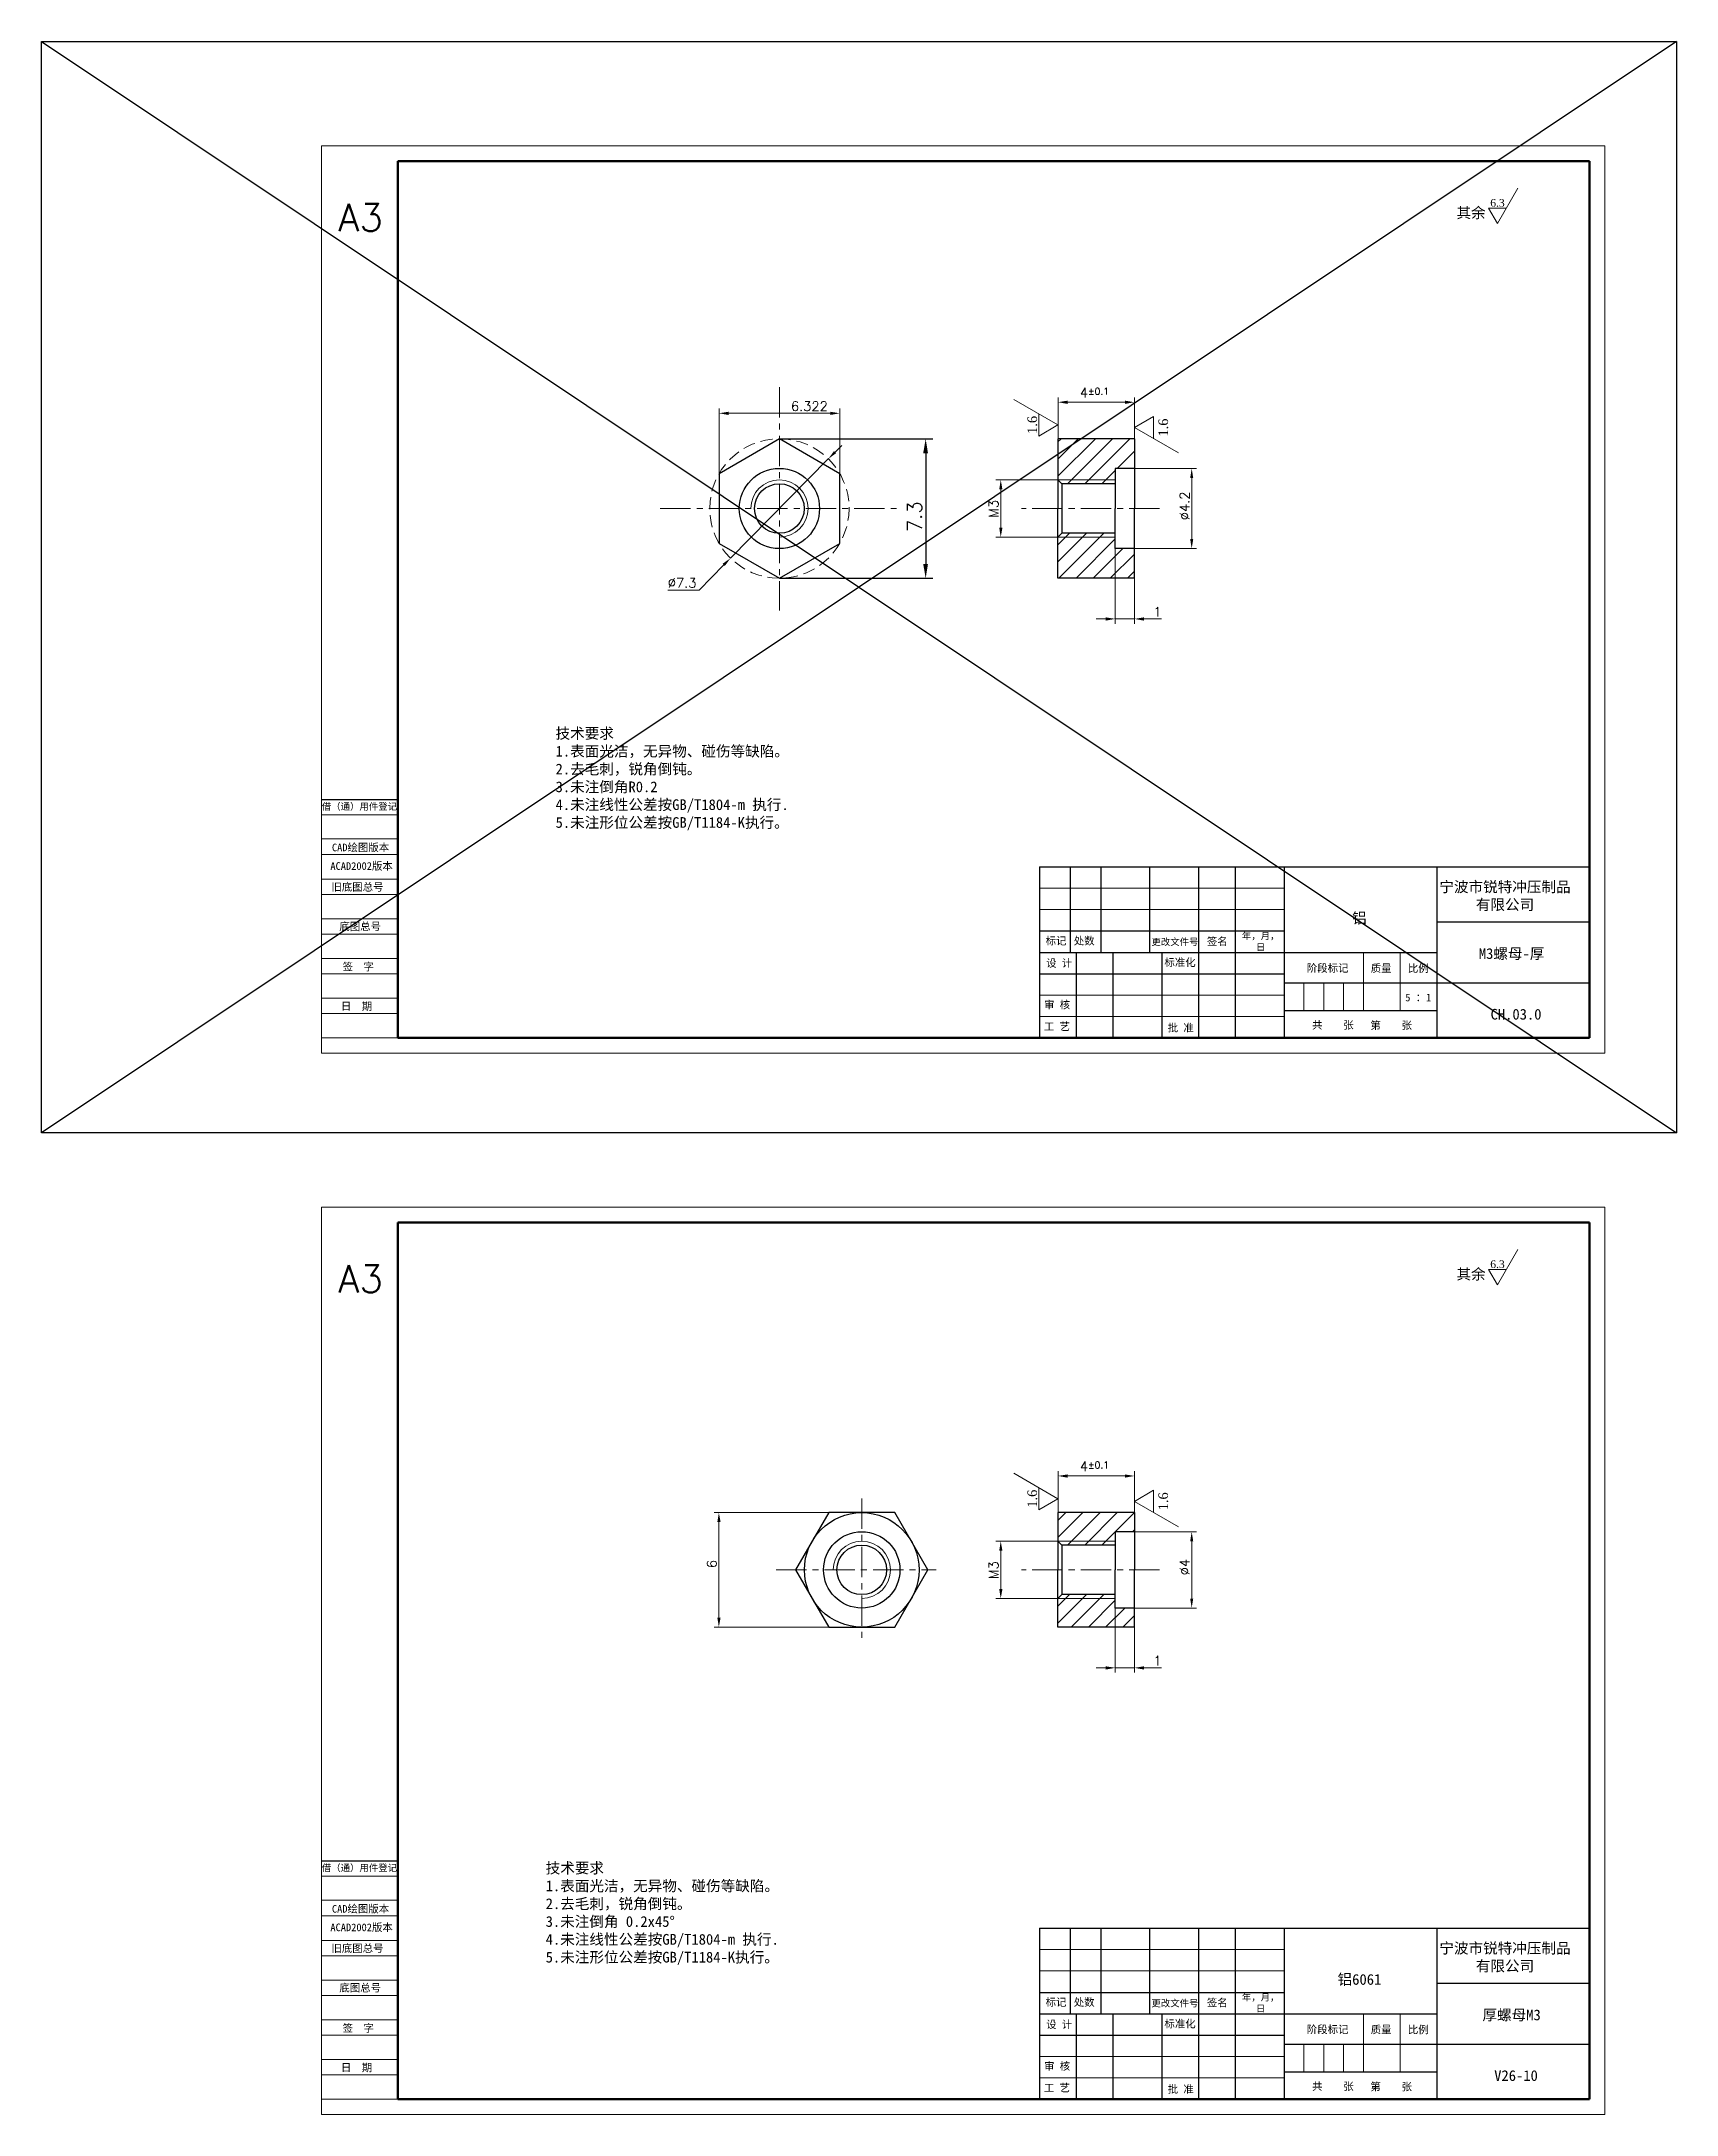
# Model space of a CAD drawing. Header units: millimetres. Extents: x 2517 to 6633, y 792 to 3241.
# Drawn here: x 3158.2 to 3243.8, y 1322.1 to 1430.7 of the extents above; entities that cross this region are included whole.
import ezdxf

# ---------------------------------------------------------------- set-up
doc = ezdxf.new("R2010")
doc.units = ezdxf.units.MM
doc.linetypes.add('CENTER', pattern=[50.8, 31.75, -6.35, 6.35, -6.35])
doc.linetypes.add('HIDDEN', pattern=[9.525, 6.35, -3.175])
for name, color, linetype, lineweight in [('中心线', 1, 'CENTER', 9), ('填充', 3, 'Continuous', 9), ('实线', 7, 'Continuous', 25), ('尺寸标注', 2, 'Continuous', 9), ('引导线', 6, 'Continuous', 9), ('文本', 3, 'Continuous', 15), ('粗实线', 9, 'Continuous', 50), ('虚线', 4, 'HIDDEN', 13)]:
    doc.layers.add(name, color=color, linetype=linetype, lineweight=lineweight)
doc.styles.add('st', font='txt.shx')
doc.styles.get("Standard").update_dxf_attribs({"font": 'simfang.ttf'})
doc.dimstyles.new('st0.2', dxfattribs={"dimscale": 0.2, "dimtxt": 2.5, "dimasz": 2.5, "dimexe": 1.25, "dimexo": 0, "dimtad": 1, "dimtoh": 1, "dimdec": 3, "dimdsep": 46, "dimtxsty": 'st', "dimcen": 0, "dimclrd": 256, "dimclre": 256, "dimclrt": 256, "dimadec": 4, "dimazin": 2, "dimtfac": 1, "dimtdec": 3, "dimtmove": 0, "dimatfit": 1, "dimfxl": 1, "dimlwd": -1, "dimlwe": -1, "dimarcsym": 0})
doc.dimstyles.new('st0.3', dxfattribs={"dimscale": 0.3, "dimtxt": 2.5, "dimasz": 2.5, "dimexe": 1.25, "dimexo": 0, "dimtad": 1, "dimtoh": 1, "dimdec": 3, "dimdsep": 46, "dimtxsty": 'st', "dimcen": 0, "dimclrd": 256, "dimclre": 256, "dimclrt": 256, "dimadec": 4, "dimazin": 2, "dimtfac": 1, "dimtdec": 3, "dimtmove": 0, "dimatfit": 1, "dimfxl": 1, "dimlwd": -1, "dimlwe": -1, "dimarcsym": 0})

# ---------------------------------------------------------------- blocks, each defined once
blk = doc.blocks.new('*D162')
at = {"layer": 'Defpoints', "color": 0, "ltscale": 0.2, "transparency": 16777216}
for p in [(3215.39, 1408.31), (3215.39, 1404.11), (3218.39, 1404.11)]:
    blk.add_point(p, dxfattribs=at)
at = {"layer": '尺寸标注', "ltscale": 0.2, "transparency": 16777216}
for p, q in [((3215.39, 1408.31), (3218.64, 1408.31)), ((3218.39, 1407.81), (3218.39, 1404.61)), ((3215.39, 1404.11), (3218.64, 1404.11))]:
    blk.add_line(p, q, dxfattribs=at)
for points in [[(3218.31, 1407.81), (3218.47, 1407.81), (3218.39, 1408.31)], [(3218.31, 1404.61), (3218.47, 1404.61), (3218.39, 1404.11)]]:
    blk.add_solid(points, dxfattribs=at)
at = {"layer": '尺寸标注', "ltscale": 0.2, "transparency": 16777216, "insert": (3218.02, 1406.35), "char_height": 0.5, "attachment_point": 5, "rotation": 90, "style": 'st'}
blk.add_mtext('%%c4.2', dxfattribs=at)
blk = doc.blocks.new('*D163')
at = {"layer": 'Defpoints', "color": 0, "ltscale": 0.2, "transparency": 16777216}
for p in [(3211.39, 1411.78), (3211.39, 1409.86), (3215.39, 1409.86)]:
    blk.add_point(p, dxfattribs=at)
at = {"layer": '尺寸标注', "ltscale": 0.2, "transparency": 16777216}
for p, q in [((3211.39, 1409.86), (3211.39, 1412.03)), ((3214.89, 1411.78), (3211.89, 1411.78)), ((3215.39, 1409.86), (3215.39, 1412.03))]:
    blk.add_line(p, q, dxfattribs=at)
for points in [[(3211.89, 1411.86), (3211.89, 1411.69), (3211.39, 1411.78)], [(3214.89, 1411.86), (3214.89, 1411.69), (3215.39, 1411.78)]]:
    blk.add_solid(points, dxfattribs=at)
at = {"layer": '尺寸标注', "ltscale": 0.2, "transparency": 16777216, "insert": (3213.3, 1412.28), "char_height": 0.5, "attachment_point": 5, "style": 'st'}
blk.add_mtext('4{}{\\A0;{\\H1.5x;}{\\A2;\\H0.71x;\\C3;%%p0.1}}', dxfattribs=at)
blk = doc.blocks.new('*D164')
at = {"layer": 'Defpoints', "color": 0, "ltscale": 0.2, "transparency": 16777216}
for p in [(3211.39, 1407.71), (3208.39, 1404.71), (3211.39, 1404.71)]:
    blk.add_point(p, dxfattribs=at)
at = {"layer": '尺寸标注', "ltscale": 0.2, "transparency": 16777216}
for p, q in [((3211.39, 1407.71), (3208.14, 1407.71)), ((3208.39, 1407.21), (3208.39, 1405.21)), ((3211.39, 1404.71), (3208.14, 1404.71))]:
    blk.add_line(p, q, dxfattribs=at)
for points in [[(3208.31, 1407.21), (3208.48, 1407.21), (3208.39, 1407.71)], [(3208.31, 1405.21), (3208.48, 1405.21), (3208.39, 1404.71)]]:
    blk.add_solid(points, dxfattribs=at)
at = {"layer": '尺寸标注', "ltscale": 0.2, "transparency": 16777216, "insert": (3208.02, 1406.19), "char_height": 0.5, "attachment_point": 5, "rotation": 90, "style": 'st'}
blk.add_mtext('M3', dxfattribs=at)
blk = doc.blocks.new('*D165')
at = {"layer": 'Defpoints', "color": 0, "ltscale": 0.2, "transparency": 16777216}
for p in [(3214.39, 1404.11), (3215.39, 1402.56), (3215.39, 1400.43)]:
    blk.add_point(p, dxfattribs=at)
at = {"layer": '尺寸标注', "ltscale": 0.2, "transparency": 16777216}
for p, q in [((3214.39, 1404.11), (3214.39, 1400.18)), ((3215.39, 1402.56), (3215.39, 1400.18)), ((3213.89, 1400.43), (3213.39, 1400.43)), ((3214.39, 1400.43), (3215.39, 1400.43)), ((3215.89, 1400.43), (3216.8, 1400.43))]:
    blk.add_line(p, q, dxfattribs=at)
for points in [[(3213.89, 1400.51), (3213.89, 1400.34), (3214.39, 1400.43)], [(3215.89, 1400.51), (3215.89, 1400.34), (3215.39, 1400.43)]]:
    blk.add_solid(points, dxfattribs=at)
at = {"layer": '尺寸标注', "ltscale": 0.2, "transparency": 16777216, "insert": (3216.6, 1400.8), "char_height": 0.5, "attachment_point": 5, "style": 'st'}
blk.add_mtext('1', dxfattribs=at)
blk = doc.blocks.new('*D166')
at = {"layer": 'Defpoints', "color": 0, "ltscale": 0.2, "transparency": 16777216}
for p in [(3199.96, 1411.2), (3193.64, 1408.04), (3199.96, 1408.04)]:
    blk.add_point(p, dxfattribs=at)
at = {"layer": '尺寸标注', "ltscale": 0.2, "transparency": 16777216}
for p, q in [((3193.64, 1408.04), (3193.64, 1411.45)), ((3194.14, 1411.2), (3199.46, 1411.2)), ((3199.96, 1408.04), (3199.96, 1411.45))]:
    blk.add_line(p, q, dxfattribs=at)
for points in [[(3194.14, 1411.28), (3194.14, 1411.11), (3193.64, 1411.2)], [(3199.46, 1411.28), (3199.46, 1411.11), (3199.96, 1411.2)]]:
    blk.add_solid(points, dxfattribs=at)
at = {"layer": '尺寸标注', "ltscale": 0.2, "transparency": 16777216, "insert": (3198.37, 1411.57), "char_height": 0.5, "attachment_point": 5, "style": 'st'}
blk.add_mtext('6.322', dxfattribs=at)
blk = doc.blocks.new('*D167')
at = {"layer": 'Defpoints', "color": 0, "ltscale": 0.2, "transparency": 16777216}
for p in [(3199.36, 1408.81), (3194.24, 1403.61)]:
    blk.add_point(p, dxfattribs=at)
at = {"layer": '尺寸标注', "ltscale": 0.2, "transparency": 16777216}
for p, q in [((3199.72, 1409.17), (3200.07, 1409.52)), ((3199.36, 1408.81), (3194.24, 1403.61)), ((3193.89, 1403.26), (3192.59, 1401.94)), ((3192.59, 1401.94), (3190.96, 1401.94))]:
    blk.add_line(p, q, dxfattribs=at)
for points in [[(3199.66, 1409.22), (3199.77, 1409.11), (3199.36, 1408.81)], [(3193.83, 1403.32), (3193.94, 1403.2), (3194.24, 1403.61)]]:
    blk.add_solid(points, dxfattribs=at)
at = {"layer": '尺寸标注', "ltscale": 0.2, "transparency": 16777216, "insert": (3191.71, 1402.32), "char_height": 0.5, "attachment_point": 5, "style": 'st'}
blk.add_mtext('∅7.3', dxfattribs=at)
blk = doc.blocks.new('*D401')
at = {"layer": 'Defpoints', "color": 0, "ltscale": 0.1, "transparency": 16777216}
for p in [(3196.8, 1409.86), (3196.8, 1402.56), (3204.46, 1402.56)]:
    blk.add_point(p, dxfattribs=at)
at = {"layer": '实线', "ltscale": 0.1, "transparency": 16777216}
for p, q in [((3196.8, 1409.86), (3204.83, 1409.86)), ((3204.46, 1409.11), (3204.46, 1403.31)), ((3196.8, 1402.56), (3204.83, 1402.56))]:
    blk.add_line(p, q, dxfattribs=at)
for points in [[(3204.33, 1409.11), (3204.58, 1409.11), (3204.46, 1409.86)], [(3204.33, 1403.31), (3204.58, 1403.31), (3204.46, 1402.56)]]:
    blk.add_solid(points, dxfattribs=at)
at = {"layer": '实线', "ltscale": 0.1, "transparency": 16777216, "insert": (3203.89, 1405.78), "char_height": 0.75, "attachment_point": 5, "rotation": 90, "style": 'st'}
blk.add_mtext('7.3', dxfattribs=at)
blk = doc.blocks.new('*D402')
at = {"layer": 'Defpoints', "color": 0, "ltscale": 0.2, "transparency": 16777216}
for p in [(3215.39, 1352.62), (3215.39, 1348.62), (3218.39, 1348.62)]:
    blk.add_point(p, dxfattribs=at)
at = {"layer": '尺寸标注', "ltscale": 0.2, "transparency": 16777216}
for p, q in [((3215.39, 1352.62), (3218.64, 1352.62)), ((3218.39, 1352.12), (3218.39, 1349.12)), ((3215.39, 1348.62), (3218.64, 1348.62))]:
    blk.add_line(p, q, dxfattribs=at)
for points in [[(3218.31, 1352.12), (3218.47, 1352.12), (3218.39, 1352.62)], [(3218.31, 1349.12), (3218.47, 1349.12), (3218.39, 1348.62)]]:
    blk.add_solid(points, dxfattribs=at)
at = {"layer": '尺寸标注', "ltscale": 0.2, "transparency": 16777216, "insert": (3218.02, 1350.76), "char_height": 0.5, "attachment_point": 5, "rotation": 90, "style": 'st'}
blk.add_mtext('%%c4', dxfattribs=at)
blk = doc.blocks.new('*D403')
at = {"layer": 'Defpoints', "color": 0, "ltscale": 0.2, "transparency": 16777216}
for p in [(3211.39, 1355.54), (3211.39, 1353.62), (3215.39, 1353.62)]:
    blk.add_point(p, dxfattribs=at)
at = {"layer": '尺寸标注', "ltscale": 0.2, "transparency": 16777216}
for p, q in [((3211.39, 1353.62), (3211.39, 1355.79)), ((3214.89, 1355.54), (3211.89, 1355.54)), ((3215.39, 1353.62), (3215.39, 1355.79))]:
    blk.add_line(p, q, dxfattribs=at)
for points in [[(3211.89, 1355.62), (3211.89, 1355.45), (3211.39, 1355.54)], [(3214.89, 1355.62), (3214.89, 1355.45), (3215.39, 1355.54)]]:
    blk.add_solid(points, dxfattribs=at)
at = {"layer": '尺寸标注', "ltscale": 0.2, "transparency": 16777216, "insert": (3213.3, 1356.04), "char_height": 0.5, "attachment_point": 5, "style": 'st'}
blk.add_mtext('4{}{\\A0;{\\H1.5x;}{\\A2;\\H0.71x;\\C3;%%p0.1}}', dxfattribs=at)
blk = doc.blocks.new('*D404')
at = {"layer": 'Defpoints', "color": 0, "ltscale": 0.2, "transparency": 16777216}
for p in [(3211.39, 1352.12), (3208.39, 1349.12), (3211.39, 1349.12)]:
    blk.add_point(p, dxfattribs=at)
at = {"layer": '尺寸标注', "ltscale": 0.2, "transparency": 16777216}
for p, q in [((3211.39, 1352.12), (3208.14, 1352.12)), ((3208.39, 1351.62), (3208.39, 1349.62)), ((3211.39, 1349.12), (3208.14, 1349.12))]:
    blk.add_line(p, q, dxfattribs=at)
for points in [[(3208.31, 1351.62), (3208.48, 1351.62), (3208.39, 1352.12)], [(3208.31, 1349.62), (3208.48, 1349.62), (3208.39, 1349.12)]]:
    blk.add_solid(points, dxfattribs=at)
at = {"layer": '尺寸标注', "ltscale": 0.2, "transparency": 16777216, "insert": (3208.02, 1350.6), "char_height": 0.5, "attachment_point": 5, "rotation": 90, "style": 'st'}
blk.add_mtext('M3', dxfattribs=at)
blk = doc.blocks.new('*D405')
at = {"layer": 'Defpoints', "color": 0, "ltscale": 0.2, "transparency": 16777216}
for p in [(3214.39, 1348.62), (3215.39, 1347.62), (3215.39, 1345.49)]:
    blk.add_point(p, dxfattribs=at)
at = {"layer": '尺寸标注', "ltscale": 0.2, "transparency": 16777216}
for p, q in [((3214.39, 1348.62), (3214.39, 1345.24)), ((3215.39, 1347.62), (3215.39, 1345.24)), ((3213.89, 1345.49), (3213.39, 1345.49)), ((3214.39, 1345.49), (3215.39, 1345.49)), ((3215.89, 1345.49), (3216.8, 1345.49))]:
    blk.add_line(p, q, dxfattribs=at)
for points in [[(3213.89, 1345.57), (3213.89, 1345.4), (3214.39, 1345.49)], [(3215.89, 1345.57), (3215.89, 1345.4), (3215.39, 1345.49)]]:
    blk.add_solid(points, dxfattribs=at)
at = {"layer": '尺寸标注', "ltscale": 0.2, "transparency": 16777216, "insert": (3216.6, 1345.86), "char_height": 0.5, "attachment_point": 5, "style": 'st'}
blk.add_mtext('1', dxfattribs=at)
blk = doc.blocks.new('*D406')
at = {"layer": 'Defpoints', "color": 0, "ltscale": 0.2, "transparency": 16777216}
for p in [(3199.38, 1353.62), (3193.63, 1347.62), (3199.38, 1347.62)]:
    blk.add_point(p, dxfattribs=at)
at = {"layer": '尺寸标注', "ltscale": 0.2, "transparency": 16777216}
for p, q in [((3199.38, 1353.62), (3193.38, 1353.62)), ((3193.63, 1353.12), (3193.63, 1348.12)), ((3199.38, 1347.62), (3193.38, 1347.62))]:
    blk.add_line(p, q, dxfattribs=at)
for points in [[(3193.55, 1353.12), (3193.72, 1353.12), (3193.63, 1353.62)], [(3193.55, 1348.12), (3193.72, 1348.12), (3193.63, 1347.62)]]:
    blk.add_solid(points, dxfattribs=at)
at = {"layer": '尺寸标注', "ltscale": 0.2, "transparency": 16777216, "insert": (3193.26, 1350.93), "char_height": 0.5, "attachment_point": 5, "rotation": 90, "style": 'st'}
blk.add_mtext('6', dxfattribs=at)

msp = doc.modelspace()

# ---------------------------------------------------------------- hatches: boundary and pattern name
at = {"layer": '填充', "ltscale": 0.2}
h = msp.add_hatch(dxfattribs=at)
h.set_pattern_fill('LINE', color=256, scale=0.2, angle=45)
h.set_pattern_definition([(45, (-164.8804, 56.6827), (-0.44901281, 0.44901281), [])])
h.paths.add_polyline_path([(3215.3879, 1409.8613), (3211.3879, 1409.8613), (3211.3879, 1407.5093), (3214.3879, 1407.5093), (3214.3879, 1408.3113), (3215.3879, 1408.3113)])
h.paths.add_polyline_path([(3215.3879, 1404.1113), (3214.3879, 1404.1113), (3214.3879, 1404.9133), (3211.3879, 1404.9133), (3211.3879, 1402.5613), (3215.3879, 1402.5613)])
h = msp.add_hatch(dxfattribs=at)
h.set_pattern_fill('LINE', color=256, scale=0.2, angle=45)
h.set_pattern_definition([(45, (-164.8804, 1.09205), (-0.44901281, 0.44901281), [])])
h.paths.add_polyline_path([(3215.3879, 1353.6207), (3211.3879, 1353.6207), (3211.3879, 1351.9187), (3214.3879, 1351.9187), (3214.3879, 1352.6207), (3215.3879, 1352.6207)])
h.paths.add_polyline_path([(3215.3879, 1348.6207), (3214.3879, 1348.6207), (3214.3879, 1349.3227), (3211.3879, 1349.3227), (3211.3879, 1347.6207), (3215.3879, 1347.6207)])

# ---------------------------------------------------------------- linework, layer by layer
at = {"layer": '中心线', "ltscale": 0.05}
for p, q in [((3196.8002, 1412.5647), (3196.8002, 1400.8656)), ((3190.5628, 1406.2113), (3202.9328, 1406.2113)), ((3216.7072, 1406.2113), (3209.476, 1406.2113)), ((3201.1125, 1354.3623), (3201.1125, 1346.9885)), ((3196.6243, 1350.6207), (3205.0124, 1350.6207)), ((3216.7072, 1350.6207), (3209.476, 1350.6207))]:
    msp.add_line(p, q, dxfattribs=at)
at = {"layer": '填充', "ltscale": 0.2}
for p, q in [((3214.3879, 1407.7113), (3211.3879, 1407.7113)), ((3214.3879, 1404.7113), (3211.3879, 1404.7113)), ((3214.3879, 1352.1207), (3211.3879, 1352.1207)), ((3214.3879, 1349.1207), (3211.3879, 1349.1207))]:
    msp.add_line(p, q, dxfattribs=at)
for centre in [(3196.8002, 1406.2113), (3201.1125, 1350.6207)]:
    msp.add_arc(centre, 1.5, 270, 180, dxfattribs=at)
at = {"layer": '实线', "color": 2, "ltscale": 0.1}
for p, q in [((3158.1581, 1430.6745), (3243.7782, 1430.6745)), ((3158.1581, 1373.5162), (3158.1581, 1430.6745)), ((3158.1581, 1430.6745), (3243.7782, 1373.5162)), ((3243.7782, 1430.6745), (3158.1581, 1373.5162)), ((3243.7782, 1430.6745), (3243.7782, 1373.5162)), ((3243.7782, 1373.5162), (3158.1581, 1373.5162))]:
    msp.add_line(p, q, dxfattribs=at)
at = {"layer": '实线', "ltscale": 0.2}
for p, q in [((3215.3879, 1409.8613), (3211.3879, 1409.8613)), ((3211.3879, 1409.8613), (3211.3879, 1406.2113)), ((3215.3879, 1409.8613), (3215.3879, 1406.2113)), ((3215.3879, 1408.3113), (3214.3879, 1408.3113)), ((3214.3879, 1408.3113), (3214.3879, 1406.2113)), ((3211.3879, 1407.7113), (3211.5899, 1407.5093)), ((3214.3879, 1407.5093), (3211.5899, 1407.5093)), ((3211.5899, 1407.5093), (3211.5899, 1404.9133)), ((3211.3879, 1402.5613), (3211.3879, 1406.2113)), ((3214.3879, 1404.1113), (3214.3879, 1406.2113)), ((3215.3879, 1402.5613), (3215.3879, 1406.2113)), ((3211.5899, 1404.9133), (3211.3879, 1404.7113)), ((3214.3879, 1404.9133), (3211.5899, 1404.9133)), ((3215.3879, 1404.1113), (3214.3879, 1404.1113)), ((3215.3879, 1402.5613), (3211.3879, 1402.5613)), ((3215.3879, 1353.6207), (3211.3879, 1353.6207)), ((3211.3879, 1353.6207), (3211.3879, 1350.6207)), ((3215.3879, 1353.6207), (3215.3879, 1350.6207)), ((3211.3879, 1352.1207), (3211.5899, 1351.9187)), ((3214.3879, 1351.9187), (3211.5899, 1351.9187)), ((3211.5899, 1351.9187), (3211.5899, 1349.3227)), ((3215.3879, 1352.6207), (3214.3879, 1352.6207)), ((3214.3879, 1352.6207), (3214.3879, 1350.6207)), ((3211.3879, 1347.6207), (3211.3879, 1350.6207)), ((3214.3879, 1348.6207), (3214.3879, 1350.6207)), ((3215.3879, 1347.6207), (3215.3879, 1350.6207)), ((3211.5899, 1349.3227), (3211.3879, 1349.1207)), ((3214.3879, 1349.3227), (3211.5899, 1349.3227)), ((3215.3879, 1348.6207), (3214.3879, 1348.6207)), ((3215.3879, 1347.6207), (3211.3879, 1347.6207))]:
    msp.add_line(p, q, dxfattribs=at)
at = {"layer": '实线'}
for p, q in [((3172.8234, 1390.9629), (3176.8234, 1390.9629)), ((3176.8234, 1378.4829), (3176.8234, 1387.4429)), ((3176.8234, 1387.4429), (3176.8234, 1378.4829)), ((3210.4234, 1387.4429), (3239.2234, 1387.4429)), ((3210.4264, 1387.4429), (3210.4264, 1378.4829)), ((3212.0264, 1387.4429), (3212.0264, 1382.9629)), ((3213.6264, 1387.4429), (3213.6264, 1382.9629)), ((3216.1864, 1387.4429), (3216.1864, 1382.9629)), ((3218.7464, 1387.4429), (3218.7464, 1378.4829)), ((3220.6664, 1387.4429), (3220.6664, 1378.4829)), ((3223.2264, 1387.4429), (3223.2264, 1378.4829)), ((3231.2234, 1387.4429), (3231.2234, 1378.4829)), ((3231.2234, 1384.5629), (3239.2234, 1384.5629)), ((3210.4234, 1384.0829), (3223.2264, 1384.0829)), ((3210.4234, 1382.9629), (3223.2264, 1382.9629)), ((3212.3464, 1382.9629), (3212.3464, 1378.4829)), ((3214.2664, 1382.9629), (3214.2664, 1378.4829)), ((3216.8264, 1382.9629), (3216.8264, 1378.4829)), ((3223.2264, 1382.9629), (3231.2234, 1382.9629)), ((3210.4234, 1381.8429), (3223.2264, 1381.8429)), ((3223.2264, 1381.3629), (3239.2234, 1381.3629)), ((3223.2264, 1379.9229), (3231.2234, 1379.9229)), ((3210.4234, 1378.4829), (3239.2234, 1378.4829)), ((3172.8234, 1335.3723), (3176.8234, 1335.3723)), ((3176.8234, 1322.8923), (3176.8234, 1331.8523)), ((3176.8234, 1331.8523), (3176.8234, 1322.8923)), ((3210.4234, 1331.8523), (3239.2234, 1331.8523)), ((3210.4264, 1331.8523), (3210.4264, 1322.8923)), ((3212.0264, 1331.8523), (3212.0264, 1327.3723)), ((3213.6264, 1331.8523), (3213.6264, 1327.3723)), ((3216.1864, 1331.8523), (3216.1864, 1327.3723)), ((3218.7464, 1331.8523), (3218.7464, 1322.8923)), ((3220.6664, 1331.8523), (3220.6664, 1322.8923)), ((3223.2264, 1331.8523), (3223.2264, 1322.8923)), ((3231.2234, 1331.8523), (3231.2234, 1322.8923)), ((3210.4234, 1328.4923), (3223.2264, 1328.4923)), ((3231.2234, 1328.9723), (3239.2234, 1328.9723)), ((3210.4234, 1327.3723), (3223.2264, 1327.3723)), ((3212.3464, 1327.3723), (3212.3464, 1322.8923)), ((3214.2664, 1327.3723), (3214.2664, 1322.8923)), ((3216.8264, 1327.3723), (3216.8264, 1322.8923)), ((3223.2264, 1327.3723), (3231.2234, 1327.3723)), ((3210.4234, 1326.2523), (3223.2264, 1326.2523)), ((3223.2264, 1325.7723), (3239.2234, 1325.7723)), ((3223.2264, 1324.3323), (3231.2234, 1324.3323)), ((3210.4234, 1322.8923), (3239.2234, 1322.8923))]:
    msp.add_line(p, q, dxfattribs=at)
at = {"layer": '实线', "ltscale": 0.2}
msp.add_lwpolyline([(3196.8002, 1409.8613), (3193.6392, 1408.0363), (3193.6392, 1404.3863), (3196.8002, 1402.5613), (3199.9612, 1404.3863), (3199.9612, 1408.0363)], close=True, dxfattribs=at)
at = {"layer": '实线', "ltscale": 0.1}
msp.add_lwpolyline([(3199.3805, 1353.6207), (3197.6484, 1350.6207), (3199.3805, 1347.6207), (3202.8446, 1347.6207), (3204.5766, 1350.6207), (3202.8446, 1353.6207)], close=True, dxfattribs=at)
at = {"layer": '实线', "ltscale": 0.2}
for centre, radius in [((3196.8002, 1406.2113), 2.1), ((3196.8002, 1406.2113), 1.298), ((3201.1125, 1350.6207), 2), ((3201.1125, 1350.6207), 1.298)]:
    msp.add_circle(centre, radius, dxfattribs=at)
at = {"layer": '实线', "ltscale": 0.1}
msp.add_circle((3201.1125, 1350.6207), 3, dxfattribs=at)
at = {"layer": '引导线'}
for p, q in [((3172.8234, 1425.2029), (3240.0234, 1425.2029)), ((3172.8234, 1377.6829), (3172.8234, 1425.2029)), ((3240.0234, 1377.6829), (3240.0234, 1425.2029)), ((3176.8234, 1390.1629), (3172.8234, 1390.1629)), ((3176.8234, 1388.9086), (3172.8234, 1388.9086)), ((3176.8234, 1388.0829), (3172.8234, 1388.0829)), ((3176.8234, 1386.8029), (3172.8234, 1386.8029)), ((3176.8234, 1386.0029), (3172.8234, 1386.0029)), ((3210.4234, 1386.3229), (3223.2264, 1386.3229)), ((3176.8234, 1384.7229), (3172.8234, 1384.7229)), ((3210.4234, 1385.2029), (3223.2264, 1385.2029)), ((3176.8234, 1383.9229), (3172.8234, 1383.9229)), ((3176.8234, 1382.6429), (3172.8234, 1382.6429)), ((3176.8234, 1381.8429), (3172.8234, 1381.8429)), ((3176.8234, 1380.5629), (3172.8234, 1380.5629)), ((3210.4234, 1380.7229), (3223.2264, 1380.7229)), ((3176.8234, 1379.7629), (3172.8234, 1379.7629)), ((3210.4234, 1379.6029), (3223.2264, 1379.6029)), ((3176.8234, 1378.4829), (3172.8234, 1378.4829)), ((3172.8234, 1377.6829), (3240.0234, 1377.6829)), ((3172.8234, 1369.6123), (3240.0234, 1369.6123)), ((3172.8234, 1322.0923), (3172.8234, 1369.6123)), ((3240.0234, 1322.0923), (3240.0234, 1369.6123)), ((3176.8234, 1334.5723), (3172.8234, 1334.5723)), ((3176.8234, 1333.318), (3172.8234, 1333.318)), ((3176.8234, 1332.4923), (3172.8234, 1332.4923)), ((3176.8234, 1331.2123), (3172.8234, 1331.2123)), ((3176.8234, 1330.4123), (3172.8234, 1330.4123)), ((3210.4234, 1330.7323), (3223.2264, 1330.7323)), ((3176.8234, 1329.1323), (3172.8234, 1329.1323)), ((3210.4234, 1329.6123), (3223.2264, 1329.6123)), ((3176.8234, 1328.3323), (3172.8234, 1328.3323)), ((3176.8234, 1327.0523), (3172.8234, 1327.0523)), ((3176.8234, 1326.2523), (3172.8234, 1326.2523)), ((3176.8234, 1324.9723), (3172.8234, 1324.9723)), ((3210.4234, 1325.1323), (3223.2264, 1325.1323)), ((3176.8234, 1324.1723), (3172.8234, 1324.1723)), ((3210.4234, 1324.0123), (3223.2264, 1324.0123)), ((3176.8234, 1322.8923), (3172.8234, 1322.8923)), ((3172.8234, 1322.0923), (3240.0234, 1322.0923))]:
    msp.add_line(p, q, dxfattribs=at)
at = {"layer": '文本'}
for p, q in [((3234.4013, 1421.1428), (3235.4655, 1422.986)), ((3234.8669, 1421.9492), (3233.9357, 1421.9492)), ((3233.9357, 1421.9492), (3234.4013, 1421.1428)), ((3211.3879, 1410.5883), (3209.0839, 1411.9185)), ((3210.3799, 1411.1702), (3210.3799, 1410.0063)), ((3210.3799, 1410.0063), (3211.3879, 1410.5883)), ((3216.3959, 1411.032), (3215.3879, 1410.45)), ((3216.3959, 1409.868), (3216.3959, 1411.032)), ((3215.3879, 1410.45), (3217.6919, 1409.1198)), ((3234.4013, 1365.5521), (3235.4655, 1367.3953)), ((3234.8669, 1366.3585), (3233.9357, 1366.3585)), ((3233.9357, 1366.3585), (3234.4013, 1365.5521)), ((3211.3879, 1354.3476), (3209.0839, 1355.6779)), ((3210.3799, 1354.9296), (3210.3799, 1353.7657)), ((3210.3799, 1353.7657), (3211.3879, 1354.3476)), ((3216.3959, 1354.7913), (3215.3879, 1354.2094)), ((3215.3879, 1354.2094), (3217.6919, 1352.8792)), ((3216.3959, 1353.6274), (3216.3959, 1354.7913))]:
    msp.add_line(p, q, dxfattribs=at)
at = {"layer": '文本', "ltscale": 0.2}
for p, q in [((3227.3834, 1382.9629), (3227.3834, 1379.9229)), ((3229.3034, 1382.9629), (3229.3034, 1379.9229)), ((3224.2634, 1381.3629), (3224.2634, 1379.9229)), ((3225.3034, 1381.3629), (3225.3034, 1379.9229)), ((3226.3434, 1381.3629), (3226.3434, 1379.9229)), ((3227.3834, 1327.3723), (3227.3834, 1324.3323)), ((3229.3034, 1327.3723), (3229.3034, 1324.3323)), ((3224.2634, 1325.7723), (3224.2634, 1324.3323)), ((3225.3034, 1325.7723), (3225.3034, 1324.3323)), ((3226.3434, 1325.7723), (3226.3434, 1324.3323))]:
    msp.add_line(p, q, dxfattribs=at)
at = {"layer": '粗实线'}
for p, q in [((3176.8234, 1378.4829), (3176.8234, 1424.4029)), ((3176.8234, 1424.4029), (3239.2234, 1424.4029)), ((3239.2234, 1378.4829), (3239.2234, 1424.4029)), ((3176.8234, 1378.4829), (3239.2234, 1378.4829)), ((3176.8234, 1322.8923), (3176.8234, 1368.8123)), ((3176.8234, 1368.8123), (3239.2234, 1368.8123)), ((3239.2234, 1322.8923), (3239.2234, 1368.8123)), ((3176.8234, 1322.8923), (3239.2234, 1322.8923))]:
    msp.add_line(p, q, dxfattribs=at)
at = {"layer": '虚线', "ltscale": 0.1}
msp.add_circle((3196.8002, 1406.2113), 3.65, dxfattribs=at)

# ---------------------------------------------------------------- texts
at = {"layer": '实线', "ltscale": 0.2, "char_height": 1.44, "width": 4, "attachment_point": 1, "style": 'st'}
for insert in [(3173.6941, 1422.1718), (3173.6941, 1366.5812)]:
    msp.add_mtext('A3', dxfattribs=dict(at, insert=insert))
at = {"layer": '实线', "char_height": 0.56, "attachment_point": 5}
for s, insert, width in [('宁波市锐特冲压制品\\P有限公司', (3234.7949, 1385.9002), 10.108768), ('铝', (3227.1742, 1384.7297), 6.29936), ('M3螺母-厚', (3235.1434, 1382.8705), 10.108768), ('CH.03.0', (3235.3735, 1379.7189), 7.3604), ('宁波市锐特冲压制品\\P有限公司', (3234.7949, 1330.3096), 10.108768), ('铝6061', (3227.1742, 1329.1391), 6.29936), ('厚螺母M3', (3235.1434, 1327.2798), 10.108768), ('V26-10', (3235.3735, 1324.1283), 7.3604)]:
    msp.add_mtext(s, dxfattribs=dict(at, insert=insert, width=width))
at = {"layer": '文本'}
for s, insert, char_height, width, attachment_point in [('其余', (3233.0203, 1421.3612), 0.56, 10.108768, 8), ('{\\fTimes New Roman|b0|i0|c0|p18;6.3}', (3234.0251, 1422.4204), 0.4, 2.336, 1), ('技术要求\\P1.表面光洁，无异物、碰伤等缺陷。\\P2.去毛刺，锐角倒钝。\\P3.未注倒角R0.2\\P4.未注线性公差按GB/T1804-m 执行.\\P5.未注形位公差按GB/T1184-K执行。', (3185.0784, 1392.0329), 0.56, 14.322368, 4), ('其余', (3233.0203, 1365.7706), 0.56, 10.108768, 8), ('{\\fTimes New Roman|b0|i0|c0|p18;6.3}', (3234.0251, 1366.8297), 0.4, 2.336, 1), ('技术要求\\P1.表面光洁，无异物、碰伤等缺陷。\\P2.去毛刺，锐角倒钝。\\P3.未注倒角 0.2x45°\\P4.未注线性公差按GB/T1804-m 执行.\\P5.未注形位公差按GB/T1184-K执行。', (3184.5602, 1332.6012), 0.56, 14.322368, 4)]:
    msp.add_mtext(s, dxfattribs=dict(at, insert=insert, char_height=char_height, width=width, attachment_point=attachment_point))
at = {"layer": '文本', "char_height": 0.5, "width": 2.92, "attachment_point": 1, "rotation": 90}
for insert in [(3209.7909, 1410.1181), (3216.6506, 1409.9798), (3209.7909, 1353.8774), (3216.6506, 1353.7392)]:
    msp.add_mtext('{\\fTimes New Roman|b0|i0|c0|p18;1.6}', dxfattribs=dict(at, insert=insert))
at = {"layer": '文本', "ltscale": 0.2, "attachment_point": 5}
for s, insert, char_height, width in [('借（通）用件登记', (3174.8094, 1390.5799), 0.352, 8.180576), ('ACAD2002版本', (3174.921, 1387.4627), 0.4, 9.361523), ('CAD绘图版本', (3174.8662, 1388.4341), 0.4, 12.127523), ('旧底图总号', (3174.7046, 1386.3645), 0.4, 10.590149), ('底图总号', (3174.8475, 1384.2953), 0.4, 2.321856), ('标记', (3211.2849, 1383.5483), 0.4, 2.321856), ('处数', (3212.76, 1383.5448), 0.4, 2.321856), ('更改文件号', (3217.5116, 1383.4918), 0.352, 5.150107), ('签名', (3219.7299, 1383.5173), 0.4, 2.321856), ('年，月，日', (3222.0007, 1383.5139), 0.352, 2.321856), ('签  字', (3174.7498, 1382.1896), 0.4, 2.321856), ('设 计', (3211.4485, 1382.3773), 0.4, 2.321856), ('标准化', (3217.7787, 1382.4137), 0.4, 2.321856), ('阶段标记', (3225.5077, 1382.1169), 0.4, 2.321856), ('质量', (3228.3097, 1382.1076), 0.4, 2.321856), ('比例', (3230.2571, 1382.1076), 0.4, 2.321856), ('日  期', (3174.6605, 1380.1196), 0.4, 2.321856), ('审 核', (3211.3392, 1380.1948), 0.4, 2.321856), ('5 ：1', (3230.2549, 1380.5979), 0.4, 2.321856), ('工 艺', (3211.3328, 1379.0672), 0.4, 2.321856), ('批 准', (3217.8152, 1378.9926), 0.4, 2.321856), ('共    张', (3225.7845, 1379.1358), 0.4, 2.321856), ('第    张', (3228.8352, 1379.1214), 0.4, 2.321856), ('借（通）用件登记', (3174.8094, 1334.9893), 0.352, 8.180576), ('CAD绘图版本', (3174.8662, 1332.8435), 0.4, 12.127523), ('ACAD2002版本', (3174.921, 1331.8721), 0.4, 9.361523), ('旧底图总号', (3174.7046, 1330.7739), 0.4, 10.590149), ('底图总号', (3174.8475, 1328.7047), 0.4, 2.321856), ('标记', (3211.2849, 1327.9577), 0.4, 2.321856), ('处数', (3212.76, 1327.9542), 0.4, 2.321856), ('更改文件号', (3217.5116, 1327.9012), 0.352, 5.150107), ('签名', (3219.7299, 1327.9267), 0.4, 2.321856), ('年，月，日', (3222.0007, 1327.9233), 0.352, 2.321856), ('签  字', (3174.7498, 1326.599), 0.4, 2.321856), ('设 计', (3211.4485, 1326.7867), 0.4, 2.321856), ('标准化', (3217.7787, 1326.8231), 0.4, 2.321856), ('阶段标记', (3225.5077, 1326.5263), 0.4, 2.321856), ('质量', (3228.3097, 1326.517), 0.4, 2.321856), ('比例', (3230.2571, 1326.517), 0.4, 2.321856), ('日  期', (3174.6605, 1324.529), 0.4, 2.321856), ('审 核', (3211.3392, 1324.6042), 0.4, 2.321856), ('工 艺', (3211.3328, 1323.4766), 0.4, 2.321856), ('批 准', (3217.8152, 1323.402), 0.4, 2.321856), ('共    张', (3225.7845, 1323.5452), 0.4, 2.321856), ('第    张', (3228.8352, 1323.5308), 0.4, 2.321856)]:
    msp.add_mtext(s, dxfattribs=dict(at, insert=insert, char_height=char_height, width=width))

# ---------------------------------------------------------------- dimensions: what is measured, and where the dimension line sits
at = {"layer": '实线', "ltscale": 0.1}
dim = msp.add_linear_dim(base=(3204.4551, 1402.5613), p1=(3196.8002, 1409.8613), p2=(3196.8002, 1402.5613), angle=90, dimstyle='st0.3', dxfattribs=at)
dim.commit()
dim.dimension.update_dxf_attribs({"geometry": '*D401', "text_midpoint": (3204.4551, 1405.7812), "dimtype": 160})
at = {"layer": '尺寸标注', "ltscale": 0.2}
for base, p1, p2, picture, middle in [((3199.9612, 1411.1964), (3193.6392, 1408.0363), (3199.9612, 1408.0363), '*D166', (3198.3732, 1411.1964)), ((3215.3879, 1400.4272), (3214.3879, 1404.1113), (3215.3879, 1402.5613), '*D165', (3216.5962, 1400.4272)), ((3215.3879, 1345.4865), (3214.3879, 1348.6207), (3215.3879, 1347.6207), '*D405', (3216.5962, 1345.4865))]:
    dim = msp.add_linear_dim(base=base, p1=p1, p2=p2, dimstyle='st0.2', dxfattribs=at)
    dim.commit()
    dim.dimension.update_dxf_attribs({"geometry": picture, "text_midpoint": middle, "dimtype": 160})
for base, p1, p2, picture, middle in [((3211.3879, 1411.7771), (3215.3879, 1409.8613), (3211.3879, 1409.8613), '*D163', (3213.3037, 1411.7771)), ((3211.3879, 1355.5365), (3215.3879, 1353.6207), (3211.3879, 1353.6207), '*D403', (3213.3037, 1355.5365))]:
    dim = msp.add_linear_dim(base=base, p1=p1, p2=p2, text='<>{}{\\A0;{\\H1.5x;}{\\A2;\\H0.71x;\\C3;%%p0.1}}', dimstyle='st0.2', override={"dimtp": 0.1, "dimtm": 0.1, "dimtdec": 3, "dimtzin": 8}, dxfattribs=at)
    dim.commit()
    dim.dimension.update_dxf_attribs({"geometry": picture, "text_midpoint": middle, "dimtype": 160})
dim = msp.add_diameter_dim_2p(p1=(3199.364, 1408.8092), p2=(3194.2363, 1403.6134), dimstyle='st0.2', dxfattribs=at)
dim.commit()
dim.dimension.update_dxf_attribs({"geometry": '*D167', "text_midpoint": (3191.7139, 1401.9441), "dimtype": 163})
for base, p1, p2, text, picture, middle in [((3218.3914, 1404.1113), (3215.3879, 1408.3113), (3215.3879, 1404.1113), '%%c<>', '*D162', (3218.3914, 1406.3471)), ((3208.3946, 1404.7113), (3211.3879, 1407.7113), (3211.3879, 1404.7113), 'M<>', '*D164', (3208.3946, 1406.1895)), ((3208.3946, 1349.1207), (3211.3879, 1352.1207), (3211.3879, 1349.1207), 'M<>', '*D404', (3208.3946, 1350.5989)), ((3218.3914, 1348.6207), (3215.3879, 1352.6207), (3215.3879, 1348.6207), '%%c<>', '*D402', (3218.3914, 1350.7565))]:
    dim = msp.add_linear_dim(base=base, p1=p1, p2=p2, angle=90, text=text, dimstyle='st0.2', dxfattribs=at)
    dim.commit()
    dim.dimension.update_dxf_attribs({"geometry": picture, "text_midpoint": middle, "dimtype": 160})
dim = msp.add_linear_dim(base=(3193.6333, 1347.6207), p1=(3199.3805, 1353.6207), p2=(3199.3805, 1347.6207), angle=90, dimstyle='st0.2', dxfattribs=at)
dim.commit()
dim.dimension.update_dxf_attribs({"geometry": '*D406', "text_midpoint": (3193.6333, 1350.9286), "dimtype": 160})

doc.saveas('drawing.dxf')
